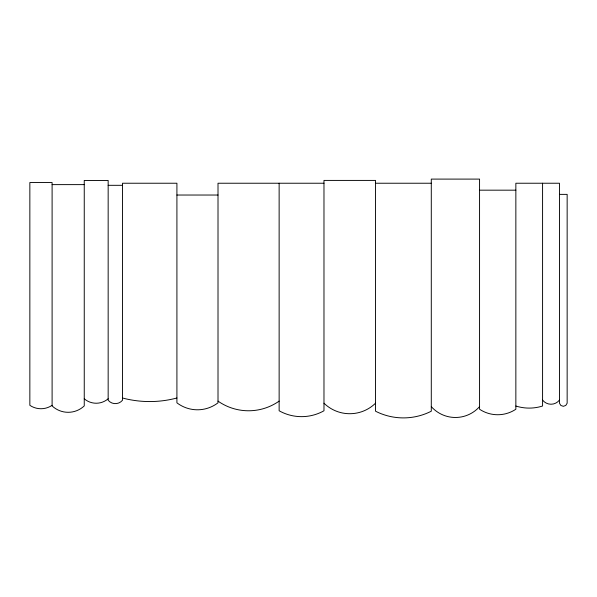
<?xml version="1.0" encoding="UTF-8"?>
<svg xmlns="http://www.w3.org/2000/svg" width="597" height="597" viewBox="0 0 597 597"><rect width="100%" height="100%" fill="white"/><g stroke="black" fill="none" stroke-linecap="round" stroke-linejoin="round"><path stroke-width="0.9" d="M323.977 183.234L218.009 183.234L218.009 402.811A33.73 33.73 0 0 1 176.913 402.811L176.913 183.234L122.512 183.234L122.512 400.229A9.239 9.239 0 0 1 108.161 400.229L108.161 180.451L84.252 180.451L84.252 405.915A23.417 23.417 0 0 1 52.103 405.915L52.103 182.54L29.85 182.54L29.85 405.326A19.82 19.82 0 0 0 52.103 405.318M375.543 183.234L431.288 183.234M52.103 184.622L84.252 184.622M108.161 185.316L122.512 185.316M479.563 190.174L515.853 190.174M559.464 194.376L567.15 194.376L567.15 403.199L565.784 405.438L563.307 406.318L560.822 405.438L559.464 403.199L559.464 183.234L515.853 183.234L515.853 409.243A32.693 32.693 0 0 1 479.563 409.236L479.563 179.1L431.288 179.1L431.288 411.214A61.454 61.454 0 0 1 375.543 411.214L375.543 180.413L323.977 180.413L323.977 410.773A45.73 45.73 0 0 1 279.142 410.773L279.135 183.234M176.913 195.032L218.009 195.032M542.576 183.234L542.576 406.02A43.962 43.962 0 0 1 515.853 406.02M108.161 398.781A18.261 18.261 0 0 1 84.252 398.781M559.456 400.08A10.649 10.649 0 0 1 542.576 400.08M479.563 406.632A32.275 32.275 0 0 1 431.295 406.632M375.543 403.191A36.85 36.85 0 0 1 323.977 403.191M176.913 397.998A105.557 105.557 0 0 1 122.512 397.998M279.135 401.117A53.193 53.193 0 0 1 218.009 401.117"/></g></svg>
